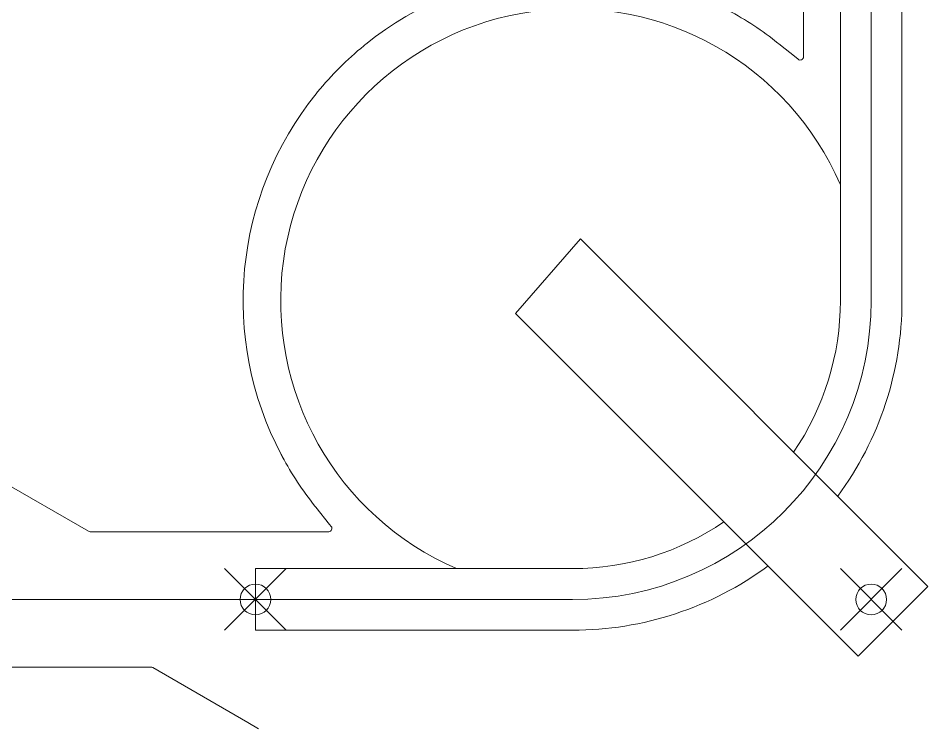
# Model space of a CAD drawing. Extents: x -3873 to 164127, y 7129 to 96529.
# Drawn here: x 43676 to 44414, y 49603 to 50180 of the extents above; entities that cross this region are included whole.
import ezdxf

# ---------------------------------------------------------------- set-up
doc = ezdxf.new("R2010")
doc.units = 0
doc.header["$PDMODE"] = 35
doc.header["$PDSIZE"] = 25
doc.layers.get('0').update_dxf_attribs({"linetype": 'CONTINUOUS'})
doc.layers.add('LAYOUT Kromeka', color=1, linetype='CONTINUOUS', lineweight=5)

# ---------------------------------------------------------------- blocks, each defined once
blk = doc.blocks.new('*U204')
at = {"ltscale": 10}
for p, q in [((100, 712.95), (105, 721.61)), ((55.35, 635.62), (100, 712.95)), ((55, 634.29), (55, 440.53))]:
    blk.add_line(p, q, dxfattribs=at)
blk.add_arc((57.65, 634.29), 2.65, 149.99908, 180.00069, dxfattribs=at)
blk = doc.blocks.new('general_wheeld_90_485b')
at = {"ltscale": 10}
for p, q in [((55.35, 635.62), (100, 712.95)), ((55, 634.29), (55, 440.53)), ((-25, 500), (25, 500)), ((-25, 500), (-25, 242.5)), ((25, 242.5), (25, 500)), ((115.96, 478.18), (116.84, 478.65)), ((116.84, 478.65), (117.6, 479.05)), ((60.97, 439.8), (75, 451.07)), ((75.78, 451.69), (75, 451.07)), ((410.42, 450.73), (411.16, 450.13)), ((411.94, 449.49), (411.16, 450.13)), ((59.31, 438.47), (60.97, 439.8)), ((449.49, 411.94), (450.13, 411.16)), ((450.13, 411.16), (450.73, 410.42)), ((-45.96, 10.61), (232.22, 288.79)), ((232.22, 288.79), (292.73, 236.16)), ((292.73, 236.16), (10.61, -45.96)), ((451.07, 75), (439.8, 60.97)), ((451.69, 75.78), (451.07, 75)), ((439.8, 60.97), (438.47, 59.31)), ((440.53, 55), (634.29, 55)), ((500, 25), (242.5, 25)), ((10.61, -45.96), (-45.96, 10.61)), ((242.5, -25), (500, -25))]:
    blk.add_line(p, q, dxfattribs=at)
blk.add_lwpolyline([(0, 500), (0, 242.5, 0.414213), (242.5, 0), (500, 0)], format="xyb", dxfattribs=at)
for centre, radius, start, end in [((57.65, 634.29), 2.65, 149.99908, 180.00069), ((242.5, 242.5), 267.5, 51.1156, 117.83344), ((242.5, 242.5), 237, 293.40478, 156.59522), ((242.5, 242.5), 267.5, 118.23328, 128.553), ((242.5, 242.5), 267.5, 39.30265, 50.69732), ((57.65, 440.53), 2.65, 180.00008, 308.76798), ((242.5, 242.5), 267.5, 332.16655, 38.88437), ((242.5, 242.5), 267.5, 180.00002, 216.40018), ((242.5, 242.5), 217.5, 180.00002, 214.40256), ((242.5, 242.5), 267.5, 321.447, 331.76671), ((242.5, 242.5), 217.5, 235.59751, 270), ((440.53, 57.65), 2.65, 141.23174, 269.99809), ((242.5, 242.5), 267.5, 233.59988, 270)]:
    blk.add_arc(centre, radius, start, end, dxfattribs=at)
for p in [(0, 500), (0, 0)]:
    blk.add_point(p, dxfattribs=at)

msp = doc.modelspace()

# ---------------------------------------------------------------- linework, layer by layer
at = {"layer": 'LAYOUT Kromeka', "ltscale": 20}
msp.add_line((43649.46, 49708.32), (43868.46, 49708.32), dxfattribs=at)

# ---------------------------------------------------------------- block references
for name, p, rotation in [('general_wheeld_90_485b', (44368.46, 49708.32), 90), ('*U204', (43149.46, 49708.32), 270)]:
    msp.add_blockref(name, p, dxfattribs=dict(at, rotation=rotation))

doc.saveas('drawing.dxf')
